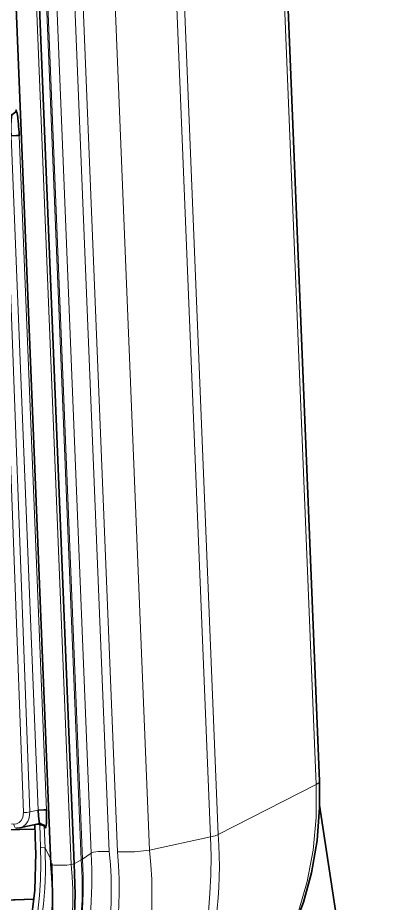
# Model space of a CAD drawing. Header units: millimetres. Extents: x 0 to 174, y 0 to 33.
# Drawn here: x 28.26 to 28.884, y 23.121 to 24.641 of the extents above; entities that cross this region are included whole.
import ezdxf

# ---------------------------------------------------------------- set-up
doc = ezdxf.new("R2010")
doc.units = ezdxf.units.MM
doc.layers.add('PDF_Geomertry', color=7, linetype='Continuous', true_color=0x405f80)

# ---------------------------------------------------------------- blocks, each defined once
blk = doc.blocks.new('SYM_BSB04473_001')
at = {"layer": 'PDF_Geomertry', "color": 7, "lineweight": 35}
for points in [[(0.6097, -1.9019), (0.6091, -1.899), (0.6095, -1.8953), (0.6102, -1.894), (0.6105, -1.8935), (0.611, -1.8931), (0.6517, -1.8578), (0.6895, -1.8178, 0.187054), (0.8516, -1.299), (0.6823, 2.8734, 0.271753), (0.2559, 3.588, 0.095127), (0.066, 3.6378), (-0.0845, 3.6469), (-0.1117, 3.6477), (-0.139, 3.647), (-0.1659, 3.6447), (-0.1924, 3.6408), (-0.2091, 3.6376), (-0.2138, 3.6365)], [(0.8015, 3.513, -0.277426), (1.1035, 3.0153), (1.2728, -1.1572), (1.2731, -1.2027), (1.2687, -1.2592), (1.259, -1.3148), (1.2452, -1.3648), (1.228, -1.4102)], [(0.6422, 2.8726), (0.8115, -1.2998, -0.289356), (0.5084, -1.9102)]]:
    blk.add_lwpolyline(points, format="xyb", dxfattribs=at)
at = {"layer": 'PDF_Geomertry', "color": 7, "lineweight": 13}
for points in [[(0.7056, -1.799, 0.187268), (0.8638, -1.2926), (0.8648, -1.2919), (0.8658, -1.2913), (0.6963, 2.881), (0.6955, 2.8805), (0.6945, 2.8799, 0.2722), (0.2784, 3.5773)], [(0.7559, -1.7309, 0.153248), (0.8658, -1.2913), (0.8808, -1.2806), (0.7115, 2.8917), (0.6963, 2.881, 0.236094), (0.3522, 3.5359)], [(0.7762, -1.6992, 0.153429), (0.8808, -1.2806), (0.8849, -1.2794), (0.893, -1.2783), (0.9119, -1.2778), (0.7426, 2.8945), (0.7237, 2.8942), (0.7156, 2.8931), (0.7115, 2.8917, 0.236284), (0.3837, 3.5152)], [(1.1035, 3.0153), (1.1033, 3.0138), (1.1022, 3.0124), (1.0977, 3.0094), (1.267, -1.1631), (1.0991, -1.2491, -0.191951), (0.9277, -1.7851)], [(0.6391, -1.9441, 0.29997), (0.9812, -1.2755), (1.086, -1.253), (0.9167, 2.9194), (0.8119, 2.8969)], [(0.926, -1.2787), (0.9552, -1.2785), (0.9812, -1.2755), (0.8119, 2.8969), (0.7859, 2.894), (0.7567, 2.8937), (0.926, -1.2787, -0.28073), (0.6265, -1.8999)], [(0.6102, -1.8938), (0.6015, -1.8978, 0.242631), (0.8469, -1.3001), (0.8516, -1.299), (0.8638, -1.2926), (0.6945, 2.8799), (0.6823, 2.8734), (0.6776, 2.8724)]]:
    blk.add_lwpolyline(points, format="xyb", dxfattribs=at)
for points in [[(1.086, -1.253), (1.0938, -1.251), (1.0991, -1.2491), (0.9298, 2.9234), (0.9245, 2.9213), (0.9167, 2.9194)], [(0.8115, -1.2998), (0.8115, -1.2999), (0.8116, -1.3001), (0.8117, -1.3002), (0.8122, -1.3005), (0.8166, -1.3013), (0.839, -1.3012), (0.8469, -1.3001), (0.6776, 2.8724), (0.6697, 2.8713), (0.6473, 2.871), (0.6428, 2.8719), (0.6424, 2.8723), (0.6422, 2.8724), (0.6422, 2.8724), (0.6422, 2.8726)], [(0.6735, -0.0276), (0.7035, -0.0297), (0.7097, -0.0313), (0.7142, -0.0347), (0.718, -0.0395), (0.7206, -0.0456), (0.7216, -0.0522), (0.7648, -1.2108), (0.7634, -1.2198), (0.7609, -1.2248), (0.7573, -1.2284), (0.753, -1.2305), (0.7483, -1.231), (0.7223, -1.2294)], [(0.7483, -1.231), (0.7488, -1.234), (0.7499, -1.2363), (0.7506, -1.2372), (0.7516, -1.2377), (0.7524, -1.2378), (0.7534, -1.2378), (0.7588, -1.2374), (0.764, -1.2353), (0.7684, -1.2317), (0.7722, -1.2267), (0.7747, -1.2205), (0.7758, -1.2102), (0.7899, -1.2072), (0.7434, -0.0492), (0.7326, -0.0516), (0.7758, -1.2102), (0.7706, -1.2108), (0.7648, -1.2108)], [(0.8041, -1.2072), (0.7576, -0.0492)], [(1.0655, -1.629), (1.072, -1.6216), (1.0784, -1.6141), (1.0848, -1.6066), (1.0912, -1.5991), (1.0974, -1.5915), (1.1037, -1.5838), (1.1099, -1.5762), (1.116, -1.5685), (1.1222, -1.5608), (1.1281, -1.5531), (1.1342, -1.5452), (1.1345, -1.5448), (1.1637, -1.5056), (1.2174, -1.4295), (1.2369, -1.3813), (1.2517, -1.3298), (1.2617, -1.2758), (1.2669, -1.2199), (1.267, -1.1631), (1.2715, -1.1601), (1.2726, -1.1585), (1.2728, -1.1572)], [(0.7845, -1.2319), (0.7926, -1.2324), (0.7942, -1.2708), (0.7949, -1.2709), (0.8001, -1.2716), (0.8015, -1.272), (0.8019, -1.2723), (0.8019, -1.2724), (0.8003, -1.2341), (0.8017, -1.2366)], [(0.811, -1.2898), (0.8019, -1.2724)]]:
    blk.add_lwpolyline(points, dxfattribs=at)
at = {"layer": 'PDF_Geomertry', "color": 7, "lineweight": 35}
for points in [[(0.793, -1.2301), (0.7934, -1.2301), (0.8009, -1.2334), (0.8017, -1.2366), (0.8022, -1.2373), (0.8028, -1.2372), (0.8034, -1.2358), (0.8038, -1.2333), (0.8041, -1.2294), (0.8044, -1.2237), (0.8044, -1.214), (0.8041, -1.2072), (0.8041, -1.2072), (0.804, -1.207), (0.8034, -1.2067), (0.7995, -1.2065), (0.7899, -1.2072), (0.7906, -1.2169), (0.7917, -1.2267), (0.7917, -1.2273), (0.7922, -1.2287), (0.793, -1.2301), (0.7584, -1.2374), (0.7526, -1.2378)], [(1.2731, -1.1983), (1.3788, -1.8962)], [(0.8001, -1.2323), (0.8003, -1.2333), (0.8003, -1.2341), (0.8002, -1.234), (0.7999, -1.2337), (0.7985, -1.2331), (0.7934, -1.2324), (0.7926, -1.2324), (0.7926, -1.2313), (0.7923, -1.2302)], [(0.7841, -1.2319), (0.7856, -1.2703), (0.786, -1.2805), (0.7845, -1.3445), (0.7769, -1.4063), (0.7724, -1.4224), (0.7622, -1.4403), (0.7483, -1.453), (0.7403, -1.4572), (0.7319, -1.4598), (0.7253, -1.4608), (0.7185, -1.4608), (0.6649, -1.4576), (0.6552, -1.4584), (0.6463, -1.4622), (0.6395, -1.4678)], [(0.7844, -1.2397), (0.707, -1.2415), (0.6677, -1.2402)], [(0.7831, -1.3601), (0.6677, -1.3641), (0.5548, -1.3644), (0.461, -1.3612), (0.3763, -1.3542), (0.3384, -1.3491), (0.3059, -1.3428), (0.2883, -1.338), (0.2741, -1.3326), (0.263, -1.3256), (0.2598, -1.322), (0.2583, -1.3183), (0.2584, -1.3145), (0.2602, -1.3106), (0.2651, -1.3055), (0.2724, -1.3005), (0.2885, -1.2928), (0.3097, -1.2855), (0.3417, -1.2767), (0.379, -1.2687)], [(0.7831, -1.3599), (0.6397, -1.3644), (0.5231, -1.3634), (0.4353, -1.3592), (0.3737, -1.3535), (0.3241, -1.346), (0.2958, -1.339), (0.2822, -1.3337), (0.2773, -1.3308), (0.2766, -1.3302)]]:
    blk.add_lwpolyline(points, dxfattribs=at)
blk.add_lwpolyline([(0.7434, -0.0492), (0.753, -0.0485), (0.7569, -0.049), (0.7574, -0.0491), (0.7576, -0.0492), (0.7576, -0.0492), (0.7573, -0.0424), (0.757, -0.0388), (0.7565, -0.0322), (0.7562, -0.0281), (0.7559, -0.0252), (0.7549, -0.0176), (0.7538, -0.0106), (0.7535, -0.0091), (0.7522, -0.0048), (0.7516, -0.0083), (0.7447, -0.013), (0.7434, -0.0227), (0.7434, -0.0237), (0.7433, -0.0299), (0.7433, -0.0397)], close=True, dxfattribs=at)
at = {"layer": 'PDF_Geomertry', "color": 7, "lineweight": 13}
blk.add_arc((0.2759, -1.3452), 0.6396, 303.4806, 6.0471, dxfattribs=at)
for centre, major_axis, ratio, start_param, end_param in [((0.4843, -1.2178), (-0.1573, 0.7383), 0.787681, 3.142443, 4.499099), ((0.3533, -1.2484), (-0.1137, 0.5507), 0.788965, 2.931246, 4.507859), ((0.3521, -1.2401), (-0.1217, 0.5423), 0.784687, 2.919887, 4.482396), ((0.2571, -1.2635), (-0.1488, 0.6829), 0.78653, 2.923997, 4.492141)]:
    blk.add_ellipse(centre, major_axis=major_axis, ratio=ratio, start_param=start_param, end_param=end_param, dxfattribs=at)

msp = doc.modelspace()

# ---------------------------------------------------------------- block references
msp.add_blockref('SYM_BSB04473_001', (27.5049, 24.4877))

doc.saveas('drawing.dxf')
